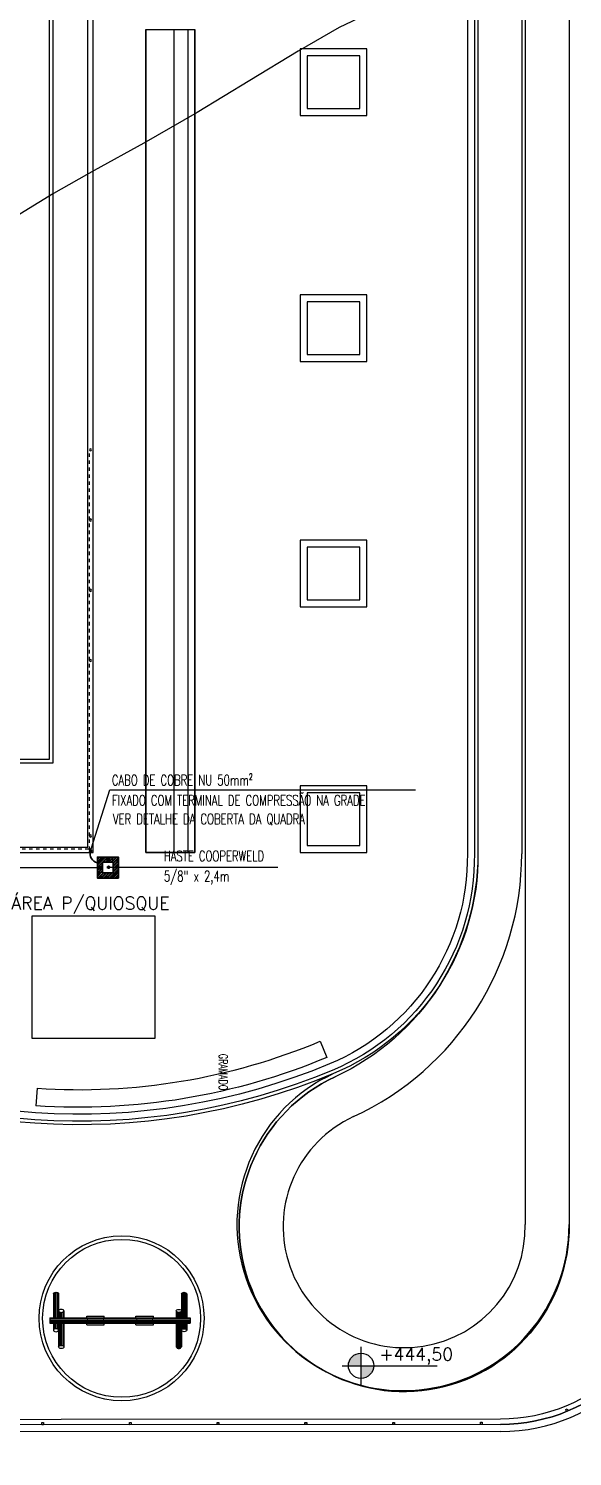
# Model space of a CAD drawing. Header units: inches. Extents: x 462102 to 462370, y 9198066 to 9198227.
# Drawn here: x 462220.8 to 462236.3, y 9198093.55 to 9198134.23 of the extents above; entities that cross this region are included whole.
import ezdxf
from ezdxf import colors
from ezdxf.entities.mleader import LeaderData, LeaderLine
from ezdxf.enums import TextEntityAlignment as Align
from ezdxf.math import Vec2, Vec3

# ---------------------------------------------------------------- set-up
doc = ezdxf.new("R2010")
doc.units = ezdxf.units.IN
doc.header["$MEASUREMENT"] = 0
for name, pattern in [('ARQ-MEPJ_BAS-PJ1-GERAL-R06$0$TT4', [0.1, 0.05, -0.05]), ('CONTINU', [0]), ('HIDDEN', [9.525, 6.35, -3.175])]:
    doc.linetypes.add(name, pattern=pattern)
for name, color, linetype in [('I-ARQ', 8, 'Continuous'), ('I-CURVANIVEL', 55, 'CONTINU'), ('I-NORMO_ARQ', 8, 'Continuous')]:
    doc.layers.add(name, color=color, linetype=linetype)
for name, color, linetype, lineweight in [('I-CAIXAS', 3, 'Continuous', 30), ('I-ELET_PISO', 5, 'HIDDEN', 35), ('I-LIN_CHAMADA', 9, 'Continuous', 9), ('I-PONTO_ELE', 4, 'Continuous', 30), ('I-TEXTOS', 2, 'Continuous', 25)]:
    doc.layers.add(name, color=color, linetype=linetype, lineweight=lineweight)
doc.styles.add('COTA200', font='ROMANS.SHX')
doc.styles.add('ROMANS', font='romans.shx', dxfattribs={"width": 0.75, "height": 0.1})
doc.linetypes.add('ATERRAMENTO', pattern='A,0.6,-0.25,["+",Standard,S=0.3,R=0,X=-0.11,Y=-0.15],-0.25', length=1.1)

# ---------------------------------------------------------------- blocks, each defined once
blk = doc.blocks.new('A$C72AE6952')
at = {"layer": 'I-ARQ'}
for p, q in [((48.7, 27.3), (48.7, 0)), ((48.55, 27.15), (48.55, 0.15)), ((48.7, 0), (0, 0)), ((48.55, 0.15), (0.15, 0.15))]:
    blk.add_line(p, q, dxfattribs=at)
at = {"layer": 'I-ARQ', "linetype": 'ARQ-MEPJ_BAS-PJ1-GERAL-R06$0$TT4'}
for p, q in [((48.594, 27.225), (48.594, 0.075)), ((48.625, 0.106), (37.225, 0.106))]:
    blk.add_line(p, q, dxfattribs=at)
at = {"layer": 'I-ARQ'}
for points in [[(46.15, 1.15), (46.15, 26.15), (1.15, 26.15), (1.15, 1.15)], [(46.05, 1.25), (46.05, 26.05), (1.25, 26.05), (1.25, 1.25)]]:
    blk.add_lwpolyline(points, close=True, dxfattribs=at)
for centre in [(37.225, 0.075), (39.225, 0.075), (41.225, 0.075), (43.225, 0.075), (48.225, 0.075), (48.625, 0.075)]:
    blk.add_circle(centre, 0.0312, dxfattribs=at)
blk = doc.blocks.new('nível-ct-04')
h = blk.add_hatch(color=8)
h.paths.add_polyline_path([(1.048, -1.319), (0.898, -1.319), (0.898, -1.469, 0.414214)])
h.paths.add_polyline_path([(0.898, -1.169, 0.414214), (0.748, -1.319), (0.898, -1.319)])
for p, q in [((0.898, -1.544), (0.898, -1.094)), ((0.673, -1.319), (1.803, -1.319))]:
    blk.add_line(p, q)
blk.add_circle((0.898, -1.319), 0.15)
at = {"style": 'ROMANS'}
blk.add_attdef('0.00', (1.117, -1.257), '', height=0.15, dxfattribs=at)
blk = doc.blocks.new('CERCA')
at = {"layer": 'I-ARQ'}
blk.add_lwpolyline([(-0.025, 0), (0.025, 0), (0.025, -0.06), (-0.025, -0.06)], close=True, dxfattribs=at)
blk = doc.blocks.new('A$C063B7C71')
at = {"layer": 'I-ARQ'}
for p, q in [((0.25, 0.876), (0.25, 1.558)), ((0.255, 0.876), (0.255, 1.565)), ((0.265, 0.876), (0.265, 1.577)), ((0.285, 0.876), (0.285, 1.591)), ((0.323, 0.876), (0.323, 1.601)), ((0.365, 0.876), (0.365, 1.591)), ((0.385, 0.876), (0.385, 1.576)), ((0.395, 0.876), (0.395, 1.565)), ((0.4, 0.876), (0.4, 1.558)), ((3.6, 0.876), (3.6, 1.557)), ((3.605, 0.876), (3.605, 1.542)), ((3.615, 0.876), (3.615, 1.532)), ((3.635, 0.876), (3.635, 1.521)), ((3.68, 0.876), (3.68, 1.515)), ((3.715, 0.876), (3.715, 1.522)), ((3.735, 0.876), (3.735, 1.532)), ((3.745, 0.876), (3.745, 1.543)), ((3.75, 0.876), (3.75, 1.555)), ((4, 0.876), (0, 0.876)), ((0, 0.726), (0, 0.876)), ((4, 0.871), (0, 0.871)), ((4, 0.861), (0, 0.861)), ((4, 0.841), (0, 0.841)), ((0.1, 0.876), (0.1, 1.081)), ((0.105, 0.876), (0.105, 1.066)), ((0.115, 0.876), (0.115, 1.056)), ((0.135, 0.876), (0.135, 1.045)), ((0.173, 1.124), (0.173, 1.124)), ((0.173, 0.876), (0.173, 1.039)), ((0.215, 0.876), (0.215, 1.045)), ((0.235, 0.876), (0.235, 1.056)), ((0.245, 0.876), (0.245, 1.066)), ((1.05, 0.926), (1.05, 0.876)), ((1.55, 0.926), (1.05, 0.926)), ((1.55, 0.926), (1.55, 0.876)), ((2.45, 0.926), (2.45, 0.876)), ((2.95, 0.926), (2.45, 0.926)), ((2.95, 0.926), (2.95, 0.876)), ((3.756, 0.876), (3.756, 1.065)), ((3.766, 0.876), (3.766, 1.055)), ((3.786, 0.876), (3.786, 1.045)), ((3.828, 0.876), (3.828, 1.039)), ((3.865, 0.876), (3.865, 1.045)), ((3.885, 0.876), (3.885, 1.056)), ((3.895, 0.876), (3.895, 1.066)), ((3.9, 0.876), (3.9, 1.081)), ((4, 0.726), (4, 0.876)), ((4, 0.804), (0, 0.804)), ((4, 0.761), (0, 0.761)), ((4, 0.741), (0, 0.741)), ((4, 0.731), (0, 0.731)), ((4, 0.726), (0, 0.726)), ((0.1, 0.044), (0.1, 0.726)), ((0.105, 0.036), (0.105, 0.726)), ((0.115, 0.025), (0.115, 0.726)), ((0.135, 0.01), (0.135, 0.726)), ((0.173, 0.001), (0.173, 0.726)), ((0.215, 0.01), (0.215, 0.726)), ((0.235, 0.025), (0.235, 0.726)), ((0.245, 0.036), (0.245, 0.726)), ((0.25, 0.044), (0.25, 0.726)), ((0.255, 0.544), (0.255, 0.726)), ((0.265, 0.554), (0.265, 0.726)), ((0.285, 0.565), (0.285, 0.726)), ((0.327, 0.571), (0.327, 0.726)), ((0.365, 0.565), (0.365, 0.726)), ((0.385, 0.554), (0.385, 0.726)), ((0.395, 0.544), (0.395, 0.726)), ((0.4, 0.529), (0.4, 0.726)), ((1.05, 0.726), (1.05, 0.676)), ((1.55, 0.676), (1.05, 0.676)), ((1.55, 0.726), (1.55, 0.676)), ((2.45, 0.726), (2.45, 0.676)), ((2.95, 0.676), (2.45, 0.676)), ((2.95, 0.726), (2.95, 0.676)), ((3.6, 0.526), (3.6, 0.726)), ((3.605, 0.544), (3.605, 0.726)), ((3.615, 0.555), (3.615, 0.726)), ((3.635, 0.565), (3.635, 0.726)), ((3.676, 0.571), (3.676, 0.726)), ((3.715, 0.565), (3.715, 0.726)), ((3.735, 0.554), (3.735, 0.726)), ((3.745, 0.544), (3.745, 0.726)), ((3.75, 0.034), (3.75, 0.726)), ((3.755, 0.025), (3.755, 0.726)), ((3.765, 0.016), (3.765, 0.726)), ((3.785, 0.006), (3.785, 0.726)), ((3.829, 0), (3.829, 0.726)), ((3.865, 0.007), (3.865, 0.726)), ((3.885, 0.017), (3.885, 0.726)), ((3.895, 0.027), (3.895, 0.726)), ((3.9, 0.039), (3.9, 0.726))]:
    blk.add_line(p, q, dxfattribs=at)
for centre in [(1.075, 0.801), (1.525, 0.801), (2.475, 0.801), (2.925, 0.801)]:
    blk.add_circle(centre, 0.01, dxfattribs=at)
blk.add_ellipse((0.325, 1.514), major_axis=(0.0754, 0.0433), ratio=0.994024, start_param=0.003319, end_param=2.089836, dxfattribs=at)
for centre, major_axis, ratio in [((3.675, 1.558), (-0.075, -0.0006), 0.57483), ((0.175, 1.081), (-0.075, 0), 0.569144), ((0.325, 0.529), (-0.075, 0), 0.569144)]:
    blk.add_ellipse(centre, major_axis=major_axis, ratio=ratio, dxfattribs=at)
at = {"layer": 'I-ARQ', "extrusion": (0, 0, -1)}
for centre in [(3.825, 1.081), (3.675, 0.529)]:
    blk.add_ellipse(centre, major_axis=(0.075, 0), ratio=0.569144, dxfattribs=at)
for centre, major_axis, ratio, start_param, end_param in [((0.175, 0.087), (-0.0754, 0.0433), 0.994018, 3.144919, 5.231426), ((3.825, 0.043), (0.0759, 0.0006), 0.563077, 6.38969, 9.235131)]:
    blk.add_ellipse(centre, major_axis=major_axis, ratio=ratio, start_param=start_param, end_param=end_param, dxfattribs=at)
blk = doc.blocks.new('A$C574B3051')
at = {"layer": 'I-ARQ'}
for radius in [2.35, 2.25]:
    blk.add_circle((2.35, 2.35), radius, dxfattribs=at)
at = {"layer": 'I-ARQ', "rotation": 180}
blk.add_blockref('A$C063B7C71', (4.306, 3.092), dxfattribs=at)
blk = doc.blocks.new('JUAZEIRO_BLOCO')
at = {"layer": 'I-ARQ'}
for p, q in [((461923.598, 9198192.941, 446), (461923.598, 9198110.721, 446)), ((461923.798, 9198192.941, 446), (461923.798, 9198110.721, 446)), ((461923.898, 9198192.941, 446), (461923.898, 9198110.721, 446)), ((461925.148, 9198192.941, 446), (461925.148, 9198110.721, 446)), ((461925.248, 9198192.866, 446), (461925.248, 9198100.157, 446)), ((461926.498, 9198192.835, 446), (461926.498, 9198100.157, 446)), ((461926.498, 9198146.496, 446), (461926.498, 9198100.157, 446)), ((461914.434, 9198134.203, 446), (461915.834, 9198134.203, 446)), ((461915.234, 9198134.203, 446), (461915.234, 9198110.753, 446)), ((461915.634, 9198134.203, 446), (461915.634, 9198110.753, 446)), ((461919.401, 9198105.377, 446), (461919.594, 9198104.916, 446)), ((461911.336, 9198104.037, 446), (461911.302, 9198103.538, 446)), ((461924.546, 9198094.26), (461886.842, 9198094.233)), ((461924.546, 9198094.46), (461887.008, 9198094.433))]:
    blk.add_line(p, q, dxfattribs=at)
at = {"layer": 'I-ARQ', "flags": 128}
for points in [[(461864.143, 9198094.417), (461827.624, 9198094.391, -0.423954), (461822.623, 9198099.553), (461826.157, 9198208.48, -0.339074), (461831.127, 9198215.072), (461926.962, 9198215.506, -0.355475), (461931.988, 9198208.64), (461929.541, 9198099.348, -0.407466), (461924.546, 9198094.46), (461887.008, 9198094.433)], [(461864.159, 9198094.567), (461827.624, 9198094.541, -0.423954), (461822.773, 9198099.548), (461826.307, 9198208.475, -0.337304), (461831.128, 9198214.922), (461926.963, 9198215.356, -0.35365), (461931.838, 9198208.643), (461929.391, 9198099.351, -0.407466), (461924.546, 9198094.61), (461886.982, 9198094.583)], [(461864.159, 9198094.567), (461827.624, 9198094.541, -0.423954), (461822.773, 9198099.548), (461826.307, 9198208.475, -0.337304), (461831.128, 9198214.922), (461926.963, 9198215.356, -0.35365), (461931.838, 9198208.643), (461929.391, 9198099.351, -0.407466), (461924.546, 9198094.61), (461886.982, 9198094.583)]]:
    blk.add_lwpolyline(points, format="xyb", dxfattribs=at)
at = {"layer": 'I-ARQ', "elevation": 446, "flags": 128}
for points in [[(461835.643, 9198104.364, -1.841339), (461828.974, 9198100.157), (461828.974, 9198192.835, -0.408864), (461841.238, 9198205.536), (461914.234, 9198205.535, -0.408924), (461926.498, 9198192.835), (461926.498, 9198100.157, -1.841339), (461919.829, 9198104.364, -8.268918)], [(461923.598, 9198110.717, -0.306002), (461919.672, 9198104.731, -0.235919), (461903.168, 9198105.84, 0.646956), (461886.842, 9198094.233, 0.637147)], [(461923.798, 9198110.719, -0.306002), (461919.749, 9198104.547, -0.235919), (461903.067, 9198105.667, 0.64157), (461887.008, 9198094.433, 0.64157)], [(461923.898, 9198110.721, -0.306002), (461919.787, 9198104.455, -0.235919), (461903.016, 9198105.581, 0.637147), (461887.083, 9198094.583, 2.445645)], [(461923.898, 9198110.721, -0.292607), (461919.829, 9198104.364, -0.000002), (461919.829, 9198104.364, -0.000002)], [(461919.787, 9198104.455, -0.235919), (461903.016, 9198105.581, 0.637147), (461887.083, 9198094.583)], [(461919.594, 9198104.916, -0.116362), (461911.302, 9198103.538)]]:
    blk.add_lwpolyline(points, format="xyb", dxfattribs=at)
for points in [[(461914.434, 9198134.203), (461914.434, 9198110.753), (461915.834, 9198110.753)], [(461915.834, 9198110.753), (461915.834, 9198134.203)]]:
    blk.add_lwpolyline(points, dxfattribs=at)
for points in [[(461914.434, 9198134.203), (461915.834, 9198134.203), (461915.834, 9198110.753), (461914.434, 9198110.753)], [(461920.734, 9198133.653), (461918.834, 9198133.653), (461918.834, 9198131.753), (461920.734, 9198131.753)], [(461920.534, 9198133.453), (461919.034, 9198133.453), (461919.034, 9198131.953), (461920.534, 9198131.953)], [(461920.734, 9198126.646), (461918.834, 9198126.646), (461918.834, 9198124.746), (461920.734, 9198124.746)], [(461920.534, 9198126.446), (461919.034, 9198126.446), (461919.034, 9198124.946), (461920.534, 9198124.946)], [(461920.734, 9198119.653), (461918.834, 9198119.653), (461918.834, 9198117.753), (461920.734, 9198117.753)], [(461920.534, 9198119.453), (461919.034, 9198119.453), (461919.034, 9198117.953), (461920.534, 9198117.953)], [(461920.734, 9198112.653), (461918.834, 9198112.653), (461918.834, 9198110.753), (461920.734, 9198110.753)], [(461920.534, 9198112.453), (461919.034, 9198112.453), (461919.034, 9198110.953), (461920.534, 9198110.953)]]:
    blk.add_lwpolyline(points, close=True, dxfattribs=at)
at = {"layer": 'I-ARQ', "flags": 128}
blk.add_lwpolyline([(461911.192, 9198108.953), (461914.692, 9198108.953), (461914.692, 9198105.453), (461911.192, 9198105.453)], close=True, dxfattribs=at)
at = {"layer": 'I-ARQ'}
blk.add_circle((461913.745, 9198097.482), 2.35, dxfattribs=at)
for centre, radius, start, end in [((461916.898, 9198110.721, 446), 8.25, 294.7591, 0.0019), ((461912.529, 9198121.801, 446), 17.804, 266.1575, 292.7063), ((461921.765, 9198100.155, 446), 4.733, 114.705, 0.0276), ((461921.798, 9198100.096, 446), 4.7, 114.7679, 0.7466), ((461921.799, 9198100.096, 446), 3.45, 114.7674, 1.0155), ((461924.543, 9198099.46), 5, 270.0407, 358.7177), ((461924.543, 9198099.46), 5.2, 270.0407, 358.7177)]:
    blk.add_arc(centre, radius, start, end, dxfattribs=at)
at = {"layer": 'I-CURVANIVEL', "elevation": 446, "flags": 128}
blk.add_lwpolyline([(461951.48, 9198145.022), (461951.306, 9198144.54), (461950.124, 9198143.582), (461948.98, 9198143.291), (461948.182, 9198143.183), (461947.567, 9198143.15), (461946.854, 9198143.184), (461945.816, 9198143.248), (461944.43, 9198143.212), (461942.728, 9198142.921), (461940.777, 9198142.288), (461938.803, 9198141.489), (461937.072, 9198140.768), (461935.78, 9198140.312), (461934.851, 9198140.086), (461934.141, 9198139.998), (461933.53, 9198139.969), (461932.995, 9198139.982), (461932.537, 9198140.031), (461932.157, 9198140.102), (461931.849, 9198140.131), (461931.606, 9198140.047), (461931.402, 9198139.802), (461931.126, 9198139.448), (461930.648, 9198139.065), (461929.877, 9198138.711), (461928.879, 9198138.358), (461927.758, 9198137.961), (461926.611, 9198137.488), (461925.508, 9198136.969), (461924.511, 9198136.453), (461923.662, 9198135.979), (461922.93, 9198135.57), (461922.264, 9198135.241), (461921.607, 9198134.986), (461920.867, 9198134.702), (461919.945, 9198134.266), (461918.773, 9198133.593), (461917.399, 9198132.749), (461915.903, 9198131.843), (461914.376, 9198130.969), (461912.96, 9198130.185), (461911.809, 9198129.536), (461910.97, 9198129.023), (461910.069, 9198128.46), (461908.623, 9198127.62), (461906.345, 9198126.367), (461903.725, 9198124.96), (461901.447, 9198123.749), (461900.025, 9198123.001), (461899.3, 9198122.63), (461898.945, 9198122.465), (461898.64, 9198122.352), (461898.103, 9198122.214), (461897.056, 9198121.995), (461895.324, 9198121.647), (461893.135, 9198121.164), (461890.815, 9198120.546), (461888.63, 9198119.789), (461886.599, 9198118.858), (461884.684, 9198117.712), (461882.852, 9198116.331), (461881.115, 9198114.776), (461879.495, 9198113.13), (461878.009, 9198111.486), (461876.668, 9198109.98), (461875.478, 9198108.76), (461874.409, 9198107.9), (461873.283, 9198107.177), (461871.883, 9198106.294), (461870.08, 9198105.052), (461868.099, 9198103.634), (461866.25, 9198102.321), (461864.781, 9198101.327), (461863.686, 9198100.61), (461862.896, 9198100.062), (461862.323, 9198099.576), (461861.802, 9198099.051), (461861.148, 9198098.385), (461860.218, 9198097.512), (461859.022, 9198096.496), (461857.611, 9198095.432), (461856.053, 9198094.406), (461854.492, 9198093.455), (461853.09, 9198092.604), (461851.961, 9198091.853), (461851.031, 9198091.097), (461850.18, 9198090.205), (461849.296, 9198089.077), (461848.309, 9198087.744), (461847.16, 9198086.267), (461845.839, 9198084.726), (461844.531, 9198083.274), (461843.47, 9198082.084), (461842.819, 9198081.25), (461842.464, 9198080.555), (461842.217, 9198079.707), (461841.908, 9198078.473), (461841.425, 9198076.866), (461840.669, 9198074.963), (461839.607, 9198072.879), (461838.452, 9198070.896), (461837.48, 9198069.337), (461836.917, 9198068.427), (461836.798, 9198068.009), (461837.108, 9198067.829), (461837.791, 9198067.677), (461838.622, 9198067.534), (461839.339, 9198067.423), (461839.74, 9198067.362), (461839.888, 9198067.34), (461839.909, 9198067.337)], dxfattribs=at)
at = {"layer": 'I-ARQ', "xscale": -1, "rotation": 90.00000000539993}
blk.add_blockref('A$C72AE6952', (461912.934, 9198159.453, 446), dxfattribs=at)
at = {"layer": 'I-ARQ'}
blk.add_blockref('A$C574B3051', (461911.395, 9198095.132), dxfattribs=at)
at = {"layer": 'I-ARQ', "xscale": 2.400000002235174, "yscale": 2.399999998509884, "zscale": 2.399999999999998}
blk.add_blockref('nível-ct-04', (461918.413, 9198099.297, 446), dxfattribs=at).add_auto_attribs({'0.00': '+444,50'})
at = {"layer": 'I-ARQ'}
for p, rotation in [((461926.446, 9198094.836), 202.3766142451577), ((461911.495, 9198094.451), 180.0406940574737), ((461913.995, 9198094.452), 180.0406940574737), ((461916.495, 9198094.454), 180.0406940574737), ((461918.995, 9198094.456), 180.0406940574737), ((461921.495, 9198094.458), 180.0406940574737), ((461923.995, 9198094.46), 180.0406940574737)]:
    blk.add_blockref('CERCA', p, dxfattribs=dict(at, rotation=rotation))
at = {"layer": 'I-ARQ', "style": 'COTA200'}
blk.add_text('ÁREA P/QUIOSQUE', height=0.36, dxfattribs=at).set_placement((461912.858, 9198109.312), align=Align.MIDDLE_CENTER)
blk = doc.blocks.new('30X30')
at = {"layer": 'I-CAIXAS', "lineweight": 0}
h = blk.add_hatch(dxfattribs=at)
h.set_pattern_fill('STEEL', color=9, scale=0.018, style=0)
h.set_pattern_definition([(45, (-539.57447, 88.759806), (-0.0404111525, 0.0404111525), []), (45, (-539.57447, 88.78838), (-0.0404111525, 0.0404111525), [])])
h.paths.add_polyline_path([(0.3, 0.3), (-0.3, 0.3), (-0.3, -0.3), (0.3, -0.3)])
h.paths.add_polyline_path([(0.15, -0.15), (-0.15, -0.15), (-0.15, 0.15), (0.15, 0.15)], flags=16)
at = {"layer": 'I-CAIXAS'}
for points in [[(-0.3, 0.3), (0.3, 0.3), (0.3, -0.3), (-0.3, -0.3)], [(-0.15, 0.15), (0.15, 0.15), (0.15, -0.15), (-0.15, -0.15)]]:
    blk.add_lwpolyline(points, close=True, dxfattribs=at)
blk = doc.blocks.new('_Dot')
at = {"color": 0, "linetype": 'ByBlock', "lineweight": -2}
blk.add_line((-0.5, 0), (-1, 0), dxfattribs=at)
at = {"color": 0, "linetype": 'ByBlock', "const_width": 0.5}
blk.add_lwpolyline([(-0.25, 0, 1), (0.25, 0, 1)], format="xyb", close=True, dxfattribs=at)

msp = doc.modelspace()

# ---------------------------------------------------------------- linework, layer by layer
at = {"layer": 'I-ELET_PISO'}
for q in [(462222.542, 9198110.761, 446), (462222.569, 9198110.757, 446)]:
    msp.add_line((462222.566, 9198110.797, 446), q, dxfattribs=at)
at = {"layer": 'I-ELET_PISO', "linetype": 'ATERRAMENTO', "ltscale": 2}
msp.add_line((462222.761, 9198110.327, 446), (462209.305, 9198110.308, 446), dxfattribs=at)
msp.add_arc((462222.83, 9198110.723, 446), 0.275, 164.3076, 255.1924, dxfattribs=at)
at = {"layer": 'I-PONTO_ELE'}
msp.add_solid([(462223.026, 9198110.307, 446), (462223.026, 9198110.365, 446), (462223.084, 9198110.307, 446), (462223.084, 9198110.365, 446)], dxfattribs=at)

# ---------------------------------------------------------------- block references
at = {"layer": 'I-CAIXAS', "rotation": 180}
msp.add_blockref('30X30', (462223.061, 9198110.327, 446), dxfattribs=at)
at = {"layer": 'I-TEXTOS', "color": 2}
msp.add_blockref('JUAZEIRO_BLOCO', (309.707, 0), dxfattribs=at)

# ---------------------------------------------------------------- texts
at = {"layer": 'I-NORMO_ARQ', "style": 'ROMANS', "width": 0.7}
msp.add_text('GRAMADO', height=0.24, rotation=270, dxfattribs=at).set_placement((462226.227, 9198105.021, 446))
at = {"layer": 'I-TEXTOS', "color": 2, "style": 'ROMANS', "width": 0.7}
for s, p in [('CABO DE COBRE NU 50mm²', (462223.173, 9198112.665)), ('FIXADO COM TERMINAL DE COMPRESSÃO NA GRADE', (462223.178, 9198112.092)), ('VER DETALHE DA COBERTA DA QUADRA', (462223.205, 9198111.561)), ('HASTE COOPERWELD', (462224.653, 9198110.505, 446)), ('5/8" x 2,4m', (462224.659, 9198109.932, 446))]:
    msp.add_text(s, height=0.3, dxfattribs=at).set_placement(p)

# ---------------------------------------------------------------- leaders
at = {"layer": 'I-LIN_CHAMADA'}
ml = msp.add_multileader_mtext('Standard', dxfattribs=at)
ml.set_content('', color=256)
ml.set_leader_properties()
ml.set_arrow_properties(name='DOT')
ml.build(insert=Vec2(0, 0))
ml.multileader.update_dxf_attribs({"arrow_head_size": 0.1})
ctx = ml.context
ctx.base_point, ctx.arrow_head_size, ctx.plane_origin = Vec3(462231.831, 9198112.537), 0.1, Vec3(462222.656, 9198112.928)
notes = []
notes.append((ctx, [(0, (1, 1, 0), (462223.121, 9198112.537), (1, 0), 8.71, [(0, [(462222.566, 9198110.797)], 0, [])])]))
ctx.mtext.insert, ctx.mtext.flow_direction = Vec3(462233.831, 9198114.537), 5
ml = msp.add_multileader_mtext('Standard', dxfattribs=at)
ml.set_content('', color=256)
ml.set_leader_properties()
ml.set_arrow_properties(name='DOT')
ml.build(insert=Vec2(0, 0))
ml.multileader.update_dxf_attribs({"arrow_head_size": 0.1})
ctx = ml.context
ctx.base_point, ctx.arrow_head_size, ctx.plane_origin = Vec3(462219.502, 9198112.301, 446), 0.1, Vec3(462210.327, 9198112.692, 446)
notes.append((ctx, [(0, (1, 1, 0), (462210.792, 9198112.301, 446), (1, 0), 8.71, [(0, [(462209.188, 9198110.605, 446)], 0, [])])]))
ctx.mtext.insert, ctx.mtext.flow_direction = Vec3(462221.502, 9198114.301, 446), 5
ml = msp.add_multileader_mtext('Standard', dxfattribs=at)
ml.set_content('', color=256)
ml.set_leader_properties()
ml.set_arrow_properties(name='DOT')
ml.build(insert=Vec2(0, 0))
ml.multileader.update_dxf_attribs({"arrow_head_size": 0.1})
ctx = ml.context
ctx.base_point, ctx.arrow_head_size, ctx.plane_origin = Vec3(462227.905, 9198110.341, 446), 0.1, Vec3(462223.082, 9198109.786, 446)
notes.append((ctx, [(0, (1, 1, 0), (462224.617, 9198110.341, 446), (1, 0), 3.287, [(0, [(462223.084, 9198110.336, 446)], 0, [])])]))
ctx.mtext.insert, ctx.mtext.flow_direction = Vec3(462229.905, 9198112.341, 446), 5
ml = msp.add_multileader_mtext('Standard', dxfattribs=at)
ml.set_content('', color=256)
ml.set_leader_properties()
ml.set_arrow_properties(name='DOT')
ml.build(insert=Vec2(0, 0))
ml.multileader.update_dxf_attribs({"arrow_head_size": 0.1})
ctx = ml.context
ctx.base_point, ctx.arrow_head_size, ctx.plane_origin = Vec3(462219.583, 9198109.148, 892), 0.1, Vec3(462214.76, 9198108.593, 892)
notes.append((ctx, [(0, (1, 1, 0), (462216.295, 9198109.148, 892), (1, 0), 3.287, [(0, [(462215.705, 9198110.317, 892)], 0, [])])]))
ctx.mtext.insert, ctx.mtext.flow_direction = Vec3(462221.583, 9198111.148, 892), 5
for ctx, leaders in notes:
    for number, flags, end, landing, length, lines in leaders:
        leader = LeaderData()
        leader.index, (leader.has_last_leader_line, leader.has_dogleg_vector, leader.attachment_direction) = number, flags
        leader.last_leader_point, leader.dogleg_vector, leader.dogleg_length = Vec3(end), Vec3(landing), length
        for number, points, colour, breaks in lines:
            line = LeaderLine()
            line.index, line.vertices, line.color, line.breaks = number, Vec3.list(points), colors.encode_raw_color(colour), breaks
            leader.lines.append(line)
        ctx.leaders.append(leader)

doc.saveas('drawing.dxf')
